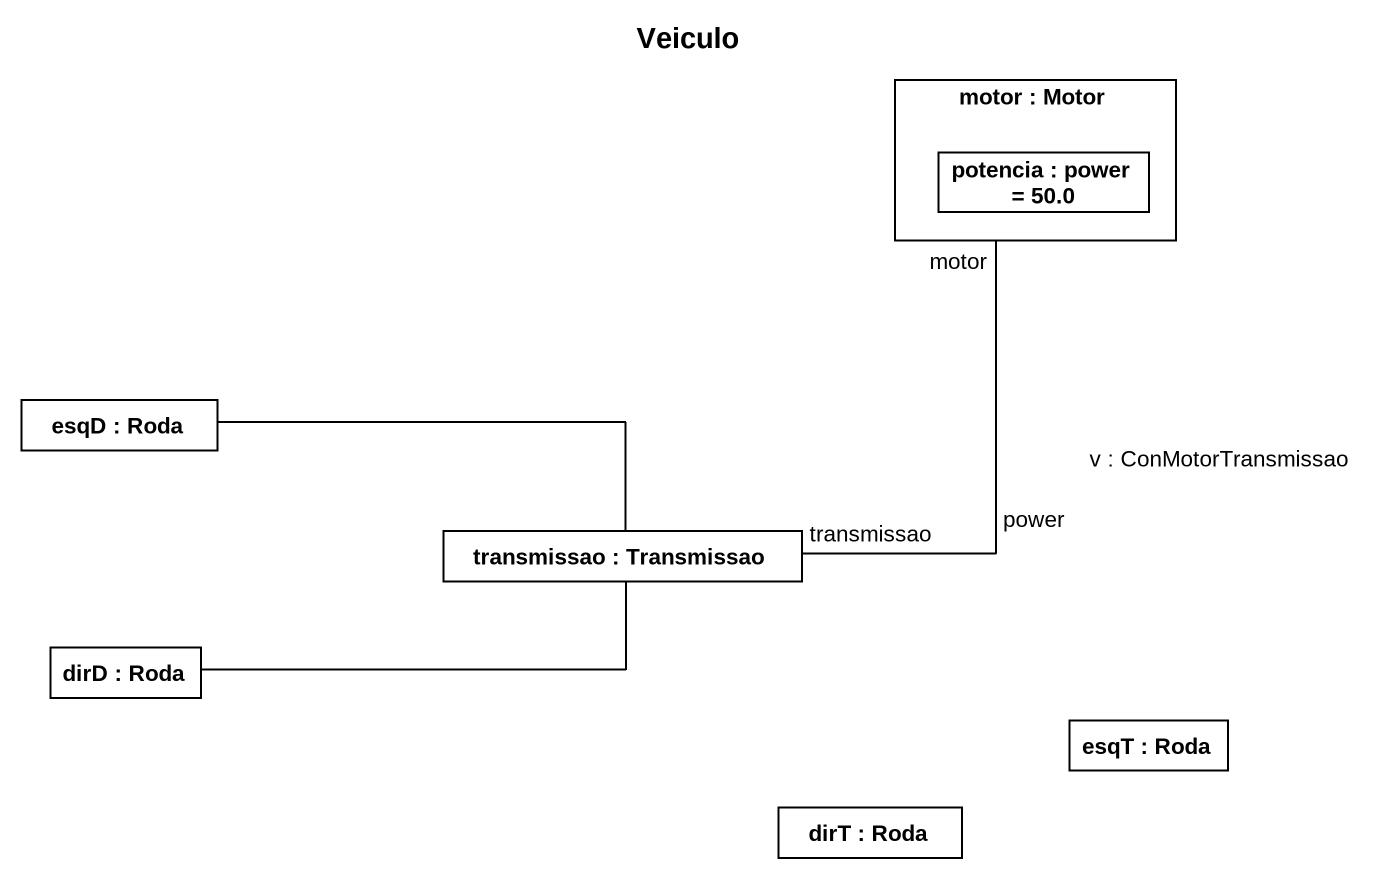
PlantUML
@startuml
title Veiculo
rectangle "motor : Motor" as motor {
  rectangle "potencia : power = 50.0" as potencia
}
rectangle "esqD : Roda" as esqD
rectangle "transmissao : Transmissao" as transmissao
rectangle "dirD : Roda" as dirD
rectangle "esqT : Roda" as esqT
rectangle "dirT : Roda" as dirT
transmissao "transmissao" -up- "motor" motor : v : ConMotorTransmissao\npower
transmissao -left- esqD
transmissao -left- dirD
@enduml
